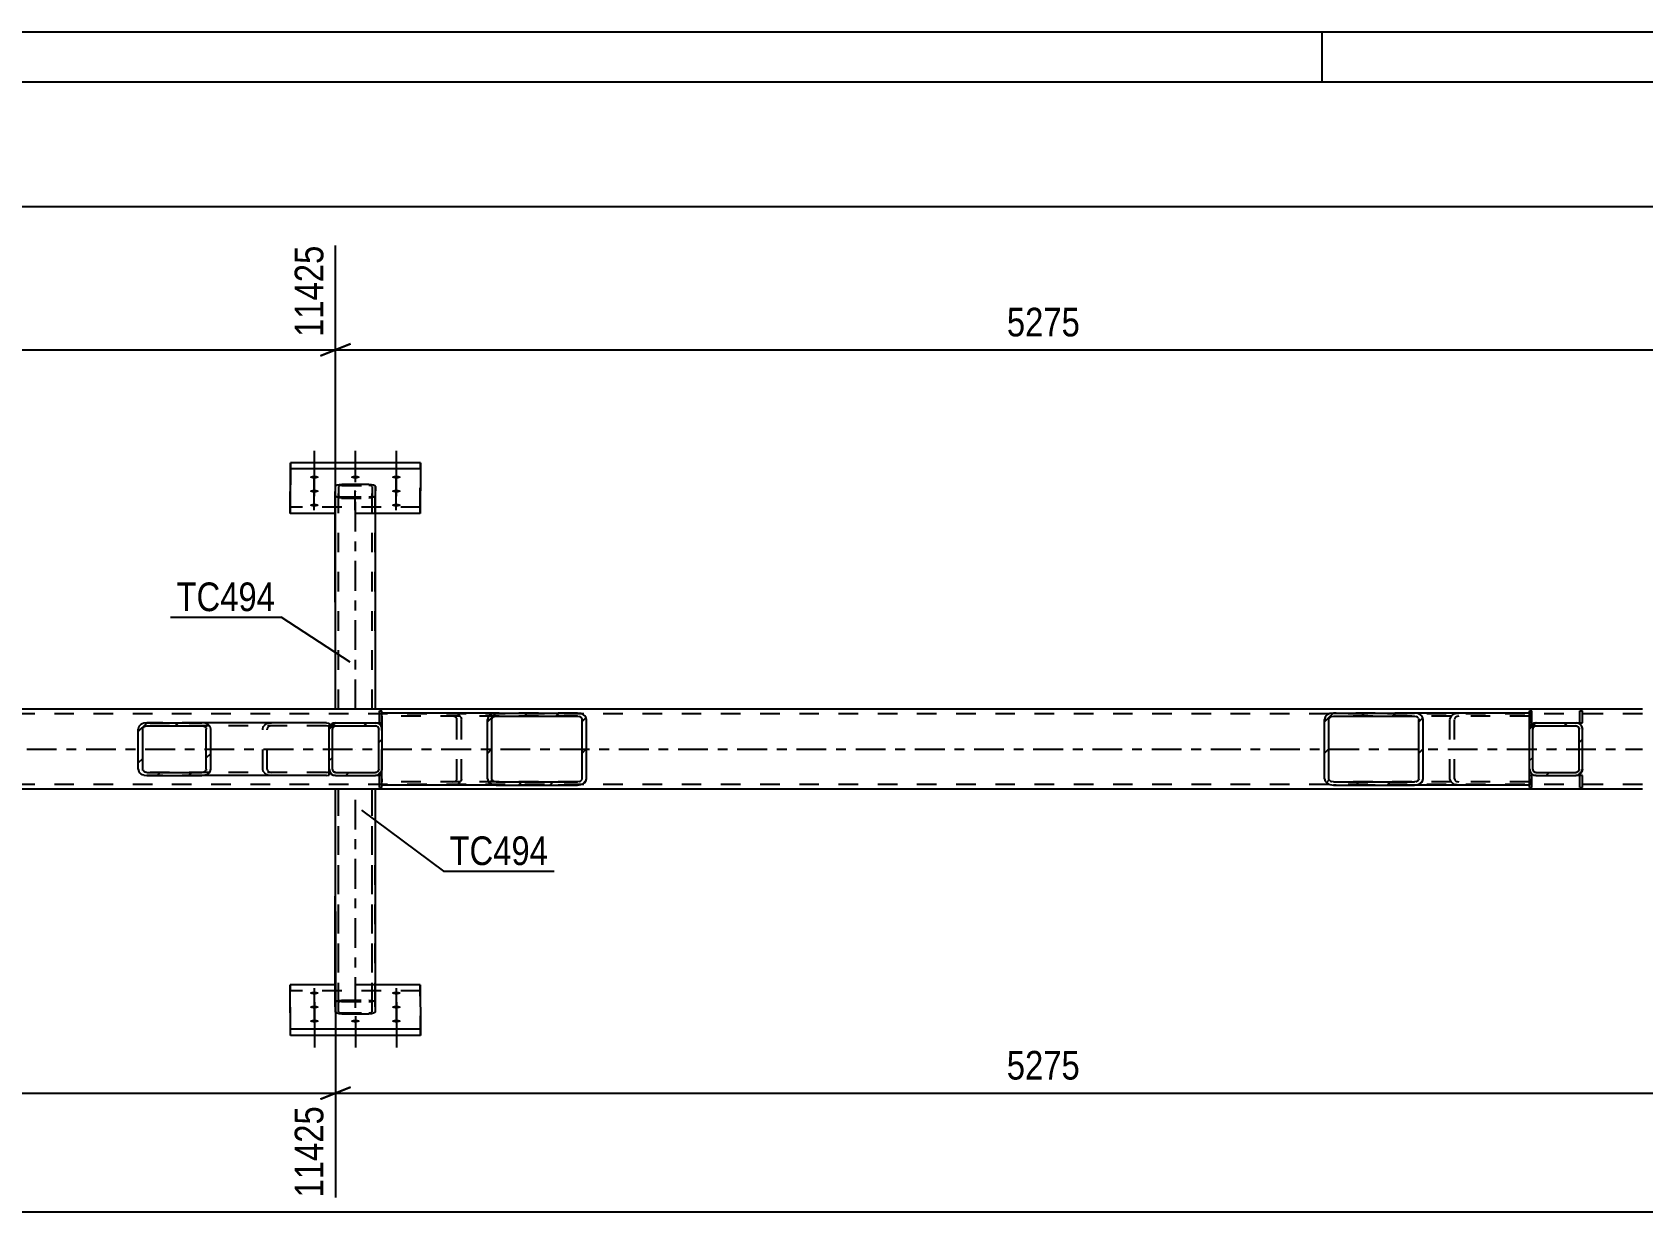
# Model space of a CAD drawing. Header units: millimetres. Extents: x -75 to 766, y -422 to 172.
# Drawn here: x 426.7 to 587.7, y 53.6 to 171.6 of the extents above; entities that cross this region are included whole.
import ezdxf

# ---------------------------------------------------------------- set-up
doc = ezdxf.new("R2010")
doc.units = ezdxf.units.MM
doc.linetypes.add('DXK_LINE_DOT2', pattern=[3.9198, 1.9599, -1.9599])
doc.linetypes.add('DXK_LINE_DOT3', pattern=[5.9187, 2.979, -0.9799, 0.9799, -0.9799])
doc.styles.add('Arial Narrow', font='ARIALN.TTF', dxfattribs={"height": 0.2})

# ---------------------------------------------------------------- blocks, each defined once
blk = doc.blocks.new('Unknown-386048478-15116')
at = {"color": 5, "linetype": 'Continuous'}
for p, q in [((765.64, 171.6), (-75.36, 171.6)), ((555.64, 166.6), (555.64, 171.6)), ((760.64, 166.6), (-70.36, 166.6))]:
    blk.add_line(p, q, dxfattribs=at)
blk = doc.blocks.new('Part-386048478-47680 - 47674')
at = {"linetype": 'Continuous'}
h = blk.add_hatch(dxfattribs=at)
h.set_pattern_fill('', scale=0.7, style=0, pattern_type=0)
h.set_pattern_definition([(45, (438.1646, 102.5532), (-1.57154, 1.57154), [])])
h.paths.add_polyline_path([(443.65, 102.55), (438.16, 102.55), (437.83, 102.5), (437.54, 102.37), (437.35, 102.16), (437.29, 101.91), (437.29, 97.91), (437.35, 97.67), (437.54, 97.46), (437.83, 97.32), (438.16, 97.27), (443.65, 97.27), (443.99, 97.32), (444.28, 97.46), (444.47, 97.67), (444.53, 97.91), (444.53, 101.91), (444.47, 102.16), (444.28, 102.37), (443.99, 102.5)])
h.paths.add_polyline_path([(443.96, 102.14), (444.06, 102.04), (444.09, 101.91), (444.09, 97.91), (444.06, 97.79), (443.96, 97.69), (443.82, 97.62), (443.65, 97.59), (438.16, 97.59), (438, 97.62), (437.85, 97.69), (437.76, 97.79), (437.73, 97.91), (437.73, 101.91), (437.76, 102.04), (437.85, 102.14), (438, 102.21), (438.16, 102.23), (443.65, 102.23), (443.82, 102.21)])
at = {"color": 2, "linetype": 'Continuous'}
for p, q in [((437.35, 102.16), (437.29, 101.91)), ((437.29, 97.91), (437.29, 101.91)), ((437.73, 101.91), (437.76, 102.04)), ((437.73, 97.91), (437.73, 101.91)), ((438.16, 102.55), (437.83, 102.5)), ((438, 102.21), (438.16, 102.23)), ((438.16, 102.55), (443.65, 102.55)), ((438.16, 102.23), (443.65, 102.23)), ((456.1, 102.55), (443.65, 102.55)), ((443.99, 102.5), (443.65, 102.55)), ((443.65, 102.23), (443.82, 102.21)), ((444.06, 102.04), (444.09, 101.91)), ((444.09, 97.91), (444.09, 101.91)), ((444.53, 101.91), (444.47, 102.16)), ((444.53, 97.91), (444.53, 101.91)), ((456.1, 102.55), (456.37, 102.51)), ((456.37, 102.51), (456.37, 102.5)), ((456.37, 102.5), (456.37, 102.37)), ((456.37, 102.37), (456.37, 102.16)), ((456.37, 102.16), (456.37, 101.91)), ((456.37, 97.91), (456.37, 101.91)), ((437.29, 97.91), (437.35, 97.67)), ((437.76, 97.79), (437.73, 97.91)), ((437.83, 97.32), (438.16, 97.27)), ((438.16, 97.59), (438, 97.62)), ((438.16, 97.59), (443.65, 97.59)), ((438.16, 97.27), (443.65, 97.27)), ((443.82, 97.62), (443.65, 97.59)), ((443.65, 97.27), (443.99, 97.32)), ((456.1, 97.27), (443.65, 97.27)), ((444.09, 97.91), (444.06, 97.79)), ((444.47, 97.67), (444.53, 97.91)), ((456.1, 97.27), (456.37, 97.31)), ((456.37, 97.91), (456.37, 97.67)), ((456.37, 97.67), (456.37, 97.46)), ((456.37, 97.46), (456.37, 97.32)), ((456.37, 97.32), (456.37, 97.31))]:
    blk.add_line(p, q, dxfattribs=at)
at = {"color": 7, "linetype": 'DXK_LINE_DOT2'}
for p, q in [((443.65, 102.55), (438.16, 102.55)), ((456.1, 102.23), (438.16, 102.23)), ((449.73, 101.91), (449.79, 102.16)), ((449.73, 97.91), (449.73, 101.91)), ((450.2, 102.04), (450.17, 101.91)), ((450.17, 97.91), (450.17, 101.91)), ((450.27, 102.5), (450.61, 102.55)), ((450.61, 102.23), (450.44, 102.21)), ((456.27, 102.21), (456.1, 102.23)), ((456.37, 102.16), (456.27, 102.21)), ((456.37, 102.51), (456.37, 102.16)), ((456.37, 102.14), (456.37, 102.16)), ((456.37, 102.16), (456.37, 102.16)), ((456.37, 102.04), (456.37, 102.14)), ((456.37, 101.91), (456.37, 102.04)), ((456.37, 97.91), (456.37, 101.91)), ((456.1, 97.59), (438.16, 97.59)), ((443.65, 97.27), (438.16, 97.27)), ((449.79, 97.67), (449.73, 97.91)), ((450.17, 97.91), (450.2, 97.79)), ((450.61, 97.27), (450.27, 97.32)), ((450.44, 97.62), (450.61, 97.59)), ((456.1, 97.59), (456.27, 97.62)), ((456.27, 97.62), (456.37, 97.66)), ((456.37, 97.79), (456.37, 97.91)), ((456.37, 97.69), (456.37, 97.79)), ((456.37, 97.66), (456.37, 97.69)), ((456.37, 97.31), (456.37, 97.66))]:
    blk.add_line(p, q, dxfattribs=at)
at = {"color": 2, "linetype": 'Continuous'}
for centre, radius, start, end in [((438.03, 101.73), 0.802, 104.5602, 147.5981), ((438.1, 101.82), 0.401, 104.5602, 147.5981), ((443.72, 101.82), 0.401, 32.4019, 75.4398), ((443.79, 101.73), 0.802, 32.4019, 75.4398), ((438.03, 98.1), 0.802, 212.4019, 255.4398), ((438.1, 98.01), 0.401, 212.4019, 255.4398), ((443.72, 98.01), 0.401, 284.5602, 327.5981), ((443.79, 98.1), 0.802, 284.5602, 327.5981)]:
    blk.add_arc(centre, radius, start, end, dxfattribs=at)
at = {"color": 7, "linetype": 'DXK_LINE_DOT2'}
for centre, radius, start, end in [((450.47, 101.73), 0.802, 104.5381, 147.5635), ((450.54, 101.82), 0.401, 104.5381, 147.5635), ((450.47, 98.1), 0.802, 212.4365, 255.4619), ((450.54, 98.01), 0.401, 212.4365, 255.4619)]:
    blk.add_arc(centre, radius, start, end, dxfattribs=at)
blk = doc.blocks.new('Part-386048478-47682 - 47674')
at = {"linetype": 'Continuous'}
h = blk.add_hatch(dxfattribs=at)
h.set_pattern_fill('', scale=0.7, style=0, pattern_type=0)
h.set_pattern_definition([(45, (473.0725, 103.5132), (-1.57154, 1.57154), [])])
h.paths.add_polyline_path([(481.21, 103.51), (473.07, 103.51), (472.74, 103.46), (472.45, 103.33), (472.26, 103.12), (472.19, 102.87), (472.19, 96.95), (472.26, 96.71), (472.45, 96.5), (472.74, 96.36), (473.07, 96.31), (481.21, 96.31), (481.54, 96.36), (481.83, 96.5), (482.02, 96.71), (482.09, 96.95), (482.09, 102.87), (482.02, 103.12), (481.83, 103.33), (481.54, 103.46)])
h.paths.add_polyline_path([(481.52, 103.1), (481.61, 103), (481.65, 102.87), (481.65, 96.95), (481.61, 96.83), (481.52, 96.73), (481.38, 96.66), (481.21, 96.63), (473.07, 96.63), (472.9, 96.66), (472.76, 96.73), (472.67, 96.83), (472.63, 96.95), (472.63, 102.87), (472.67, 103), (472.76, 103.1), (472.9, 103.17), (473.07, 103.19), (481.21, 103.19), (481.38, 103.17)])
at = {"color": 2, "linetype": 'Continuous'}
for p, q in [((473.07, 103.51), (461.65, 103.51)), ((472.26, 103.12), (472.19, 102.87)), ((473.07, 103.51), (472.74, 103.46)), ((472.9, 103.17), (473.07, 103.19)), ((473.07, 103.51), (481.21, 103.51)), ((473.07, 103.19), (481.21, 103.19)), ((481.54, 103.46), (481.21, 103.51)), ((481.21, 103.19), (481.38, 103.17)), ((482.09, 102.87), (482.02, 103.12)), ((461.65, 102.55), (461.65, 101.98)), ((461.65, 102.55), (461.65, 101.98)), ((472.19, 96.95), (472.19, 102.87)), ((472.63, 102.87), (472.67, 103)), ((472.63, 96.95), (472.63, 102.87)), ((481.61, 103), (481.65, 102.87)), ((481.65, 96.95), (481.65, 102.87)), ((482.09, 96.95), (482.09, 102.87)), ((461.65, 97.27), (461.65, 97.85)), ((461.65, 97.27), (461.65, 97.85)), ((472.19, 96.95), (472.26, 96.71)), ((472.67, 96.83), (472.63, 96.95)), ((473.07, 96.63), (472.9, 96.66)), ((473.07, 96.63), (481.21, 96.63)), ((481.38, 96.66), (481.21, 96.63)), ((481.65, 96.95), (481.61, 96.83)), ((482.02, 96.71), (482.09, 96.95)), ((473.07, 96.31), (461.65, 96.31)), ((472.74, 96.36), (473.07, 96.31)), ((473.07, 96.31), (481.21, 96.31)), ((481.21, 96.31), (481.54, 96.36))]:
    blk.add_line(p, q, dxfattribs=at)
at = {"color": 7, "linetype": 'DXK_LINE_DOT2'}
for p, q in [((461.65, 103.19), (461.65, 103.51)), ((461.65, 103.51), (461.65, 103.51)), ((461.65, 103.51), (461.65, 103.51)), ((461.65, 103.51), (461.65, 103.51)), ((461.65, 103.46), (461.65, 103.51)), ((461.65, 103.33), (461.65, 103.46)), ((461.65, 103.12), (461.65, 103.33)), ((481.21, 103.19), (461.65, 103.19)), ((461.65, 103.19), (461.65, 103.17)), ((461.65, 103.17), (461.65, 103.1)), ((461.65, 102.87), (461.65, 103.12)), ((461.65, 103.1), (461.65, 103)), ((468.71, 103.51), (469.05, 103.46)), ((468.88, 103.17), (468.71, 103.19)), ((469.52, 103.12), (469.59, 102.87)), ((481.21, 103.51), (473.07, 103.51)), ((461.65, 103), (461.65, 102.87)), ((461.65, 102.87), (461.65, 102.55)), ((461.65, 102.87), (461.65, 102.55)), ((461.65, 101.98), (461.65, 97.85)), ((461.65, 97.85), (461.65, 101.98)), ((469.15, 102.87), (469.12, 103)), ((469.15, 96.95), (469.15, 102.87)), ((469.59, 96.95), (469.59, 102.87)), ((461.65, 96.95), (461.65, 97.27)), ((461.65, 96.95), (461.65, 97.27)), ((461.65, 96.95), (461.65, 96.83)), ((461.65, 96.71), (461.65, 96.95)), ((461.65, 96.83), (461.65, 96.73)), ((461.65, 96.73), (461.65, 96.66)), ((461.65, 96.5), (461.65, 96.71)), ((461.65, 96.66), (461.65, 96.63)), ((481.21, 96.63), (461.65, 96.63)), ((461.65, 96.31), (461.65, 96.63)), ((468.71, 96.63), (468.88, 96.66)), ((469.12, 96.83), (469.15, 96.95)), ((469.59, 96.95), (469.52, 96.71)), ((461.65, 96.36), (461.65, 96.5)), ((461.65, 96.31), (461.65, 96.36)), ((461.65, 96.31), (461.65, 96.31)), ((461.65, 96.31), (461.65, 96.31)), ((461.65, 96.31), (461.65, 96.31)), ((469.05, 96.36), (468.71, 96.31)), ((481.21, 96.31), (473.07, 96.31))]:
    blk.add_line(p, q, dxfattribs=at)
for centre, radius, start, end in [((468.78, 102.78), 0.401, 32.4104, 75.4452), ((468.85, 102.69), 0.802, 32.4104, 75.4452), ((468.78, 97.05), 0.401, 284.5548, 327.5896), ((468.85, 97.14), 0.802, 284.5548, 327.5896)]:
    blk.add_arc(centre, radius, start, end, dxfattribs=at)
at = {"color": 2, "linetype": 'Continuous'}
for centre, radius, start, end in [((472.94, 102.69), 0.803, 104.5326, 147.5549), ((473, 102.78), 0.401, 104.5326, 147.5549), ((481.28, 102.78), 0.401, 32.4451, 75.4674), ((481.34, 102.69), 0.803, 32.4451, 75.4674), ((472.94, 97.14), 0.803, 212.4451, 255.4674), ((473, 97.05), 0.401, 212.4451, 255.4674), ((481.28, 97.05), 0.401, 284.5326, 327.5549), ((481.34, 97.14), 0.803, 284.5326, 327.5549)]:
    blk.add_arc(centre, radius, start, end, dxfattribs=at)
blk = doc.blocks.new('Part-386048478-47683 - 47674')
at = {"linetype": 'Continuous'}
h = blk.add_hatch(dxfattribs=at)
h.set_pattern_fill('', scale=0.7, style=0, pattern_type=0)
h.set_pattern_definition([(45, (556.7558, 103.5132), (-1.57154, 1.57154), [])])
h.paths.add_polyline_path([(564.87, 103.51), (556.76, 103.51), (556.42, 103.46), (556.14, 103.33), (555.94, 103.12), (555.88, 102.87), (555.88, 96.95), (555.94, 96.71), (556.14, 96.5), (556.42, 96.36), (556.76, 96.31), (564.87, 96.31), (565.21, 96.36), (565.49, 96.5), (565.68, 96.71), (565.75, 96.95), (565.75, 102.87), (565.68, 103.12), (565.49, 103.33), (565.21, 103.46)])
h.paths.add_polyline_path([(565.18, 103.1), (565.28, 103), (565.31, 102.87), (565.31, 96.95), (565.28, 96.83), (565.18, 96.73), (565.04, 96.66), (564.87, 96.63), (556.76, 96.63), (556.59, 96.66), (556.45, 96.73), (556.35, 96.83), (556.32, 96.95), (556.32, 102.87), (556.35, 103), (556.45, 103.1), (556.59, 103.17), (556.76, 103.19), (564.87, 103.19), (565.04, 103.17)])
at = {"color": 2, "linetype": 'Continuous'}
for p, q in [((555.94, 103.12), (555.88, 102.87)), ((556.76, 103.51), (556.42, 103.46)), ((556.59, 103.17), (556.76, 103.19)), ((556.76, 103.51), (564.87, 103.51)), ((556.76, 103.19), (564.87, 103.19)), ((576.37, 103.51), (564.87, 103.51)), ((565.21, 103.46), (564.87, 103.51)), ((564.87, 103.19), (565.04, 103.17)), ((565.75, 102.87), (565.68, 103.12)), ((576.37, 103.51), (576.37, 103.46)), ((576.37, 103.46), (576.37, 103.33)), ((576.37, 103.33), (576.37, 103.12)), ((576.37, 103.12), (576.37, 102.87)), ((555.88, 96.95), (555.88, 102.87)), ((556.32, 102.87), (556.35, 103)), ((556.32, 96.95), (556.32, 102.87)), ((565.28, 103), (565.31, 102.87)), ((565.31, 96.95), (565.31, 102.87)), ((565.75, 96.95), (565.75, 102.87)), ((576.37, 96.95), (576.37, 102.87)), ((555.88, 96.95), (555.94, 96.71)), ((556.35, 96.83), (556.32, 96.95)), ((556.76, 96.63), (556.59, 96.66)), ((556.76, 96.63), (564.87, 96.63)), ((565.04, 96.66), (564.87, 96.63)), ((565.31, 96.95), (565.28, 96.83)), ((565.68, 96.71), (565.75, 96.95)), ((576.37, 96.95), (576.37, 96.71)), ((576.37, 96.71), (576.37, 96.5)), ((556.42, 96.36), (556.76, 96.31)), ((556.76, 96.31), (564.87, 96.31)), ((564.87, 96.31), (565.21, 96.36)), ((576.37, 96.31), (564.87, 96.31)), ((576.37, 96.5), (576.37, 96.36)), ((576.37, 96.36), (576.37, 96.31))]:
    blk.add_line(p, q, dxfattribs=at)
at = {"color": 7, "linetype": 'DXK_LINE_DOT2'}
for p, q in [((564.87, 103.51), (556.76, 103.51)), ((576.37, 103.19), (556.76, 103.19)), ((568.42, 102.87), (568.49, 103.12)), ((568.96, 103.46), (569.3, 103.51)), ((569.3, 103.19), (569.13, 103.17)), ((576.37, 103.51), (576.37, 103.51)), ((576.37, 103.19), (576.37, 103.51)), ((576.37, 103.17), (576.37, 103.19)), ((576.37, 103.12), (576.37, 103.17)), ((576.37, 103.1), (576.37, 103.12)), ((576.37, 103), (576.37, 103.1)), ((568.42, 96.95), (568.42, 102.87)), ((568.89, 103), (568.86, 102.87)), ((568.86, 96.95), (568.86, 102.87)), ((576.37, 102.87), (576.37, 103)), ((576.37, 96.95), (576.37, 102.87)), ((576.37, 96.63), (556.76, 96.63)), ((568.49, 96.71), (568.42, 96.95)), ((568.86, 96.95), (568.89, 96.83)), ((569.13, 96.66), (569.3, 96.63)), ((576.37, 96.83), (576.37, 96.95)), ((576.37, 96.73), (576.37, 96.83)), ((576.37, 96.66), (576.37, 96.73)), ((576.37, 96.63), (576.37, 96.66)), ((576.37, 96.31), (576.37, 96.63)), ((564.87, 96.31), (556.76, 96.31)), ((569.3, 96.31), (568.96, 96.36))]:
    blk.add_line(p, q, dxfattribs=at)
at = {"color": 2, "linetype": 'Continuous'}
for centre, radius, start, end in [((556.62, 102.69), 0.801, 104.5769, 147.6241), ((556.69, 102.78), 0.401, 104.5769, 147.6241), ((564.94, 102.78), 0.401, 32.3759, 75.4231), ((565.01, 102.69), 0.801, 32.3759, 75.4231), ((556.62, 97.14), 0.801, 212.3759, 255.4231), ((556.69, 97.05), 0.401, 212.3759, 255.4231), ((564.94, 97.05), 0.401, 284.5769, 327.6241), ((565.01, 97.14), 0.801, 284.5769, 327.6241)]:
    blk.add_arc(centre, radius, start, end, dxfattribs=at)
at = {"color": 7, "linetype": 'DXK_LINE_DOT2'}
for centre, radius, start, end in [((569.17, 102.69), 0.802, 104.5548, 147.5896), ((569.23, 102.78), 0.401, 104.5548, 147.5896), ((569.17, 97.14), 0.802, 212.4104, 255.4452), ((569.23, 97.05), 0.401, 212.4104, 255.4452)]:
    blk.add_arc(centre, radius, start, end, dxfattribs=at)
blk = doc.blocks.new('Part-386048478-47687 - 47674')
at = {"linetype": 'Continuous'}
h = blk.add_hatch(dxfattribs=at)
h.set_pattern_fill('', scale=0.7, style=0, pattern_type=0)
h.set_pattern_definition([(45, (577.021, 102.5532), (-1.57154, 1.57154), [])])
h.paths.add_polyline_path([(581.02, 102.55), (577.02, 102.55), (576.78, 102.5), (576.57, 102.37), (576.43, 102.16), (576.38, 101.91), (576.38, 97.91), (576.43, 97.67), (576.57, 97.46), (576.78, 97.32), (577.02, 97.27), (581.02, 97.27), (581.27, 97.32), (581.47, 97.46), (581.61, 97.67), (581.66, 97.91), (581.66, 101.91), (581.61, 102.16), (581.47, 102.37), (581.27, 102.5)])
h.paths.add_polyline_path([(581.25, 102.14), (581.32, 102.04), (581.34, 101.91), (581.34, 97.91), (581.32, 97.79), (581.25, 97.69), (581.14, 97.62), (581.02, 97.59), (577.02, 97.59), (576.9, 97.62), (576.79, 97.69), (576.73, 97.79), (576.7, 97.91), (576.7, 101.91), (576.73, 102.04), (576.79, 102.14), (576.9, 102.21), (577.02, 102.23), (581.02, 102.23), (581.14, 102.21)])
at = {"color": 2, "linetype": 'Continuous'}
for p, q in [((576.37, 101.92), (576.41, 102.16)), ((576.37, 101.91), (576.38, 101.91)), ((576.43, 102.16), (576.38, 101.91)), ((576.38, 97.91), (576.38, 101.91)), ((576.7, 101.91), (576.73, 102.04)), ((576.7, 97.91), (576.7, 101.91)), ((576.76, 102.5), (577.01, 102.55)), ((577.02, 102.55), (576.78, 102.5)), ((576.9, 102.21), (577.02, 102.23)), ((577.01, 102.55), (577.02, 102.55)), ((577.02, 102.55), (577.01, 102.55)), ((577.02, 102.55), (581.02, 102.55)), ((577.02, 102.23), (581.02, 102.23)), ((581.13, 102.21), (581.01, 102.23)), ((581.27, 102.5), (581.02, 102.55)), ((581.02, 102.23), (581.14, 102.21)), ((581.33, 101.91), (581.3, 102.04)), ((581.32, 102.04), (581.34, 101.91)), ((581.33, 101.91), (581.34, 101.91)), ((581.33, 97.91), (581.33, 101.91)), ((581.34, 97.91), (581.34, 101.91)), ((581.66, 101.91), (581.61, 102.16)), ((581.66, 97.91), (581.66, 101.91)), ((576.37, 97.91), (576.38, 97.91)), ((576.41, 97.67), (576.37, 97.9)), ((576.38, 97.91), (576.43, 97.67)), ((576.73, 97.79), (576.7, 97.91)), ((577.01, 97.27), (576.76, 97.32)), ((576.78, 97.32), (577.02, 97.27)), ((577.02, 97.59), (576.9, 97.62)), ((577.01, 97.27), (577.02, 97.27)), ((577.02, 97.27), (577.01, 97.27)), ((577.02, 97.59), (581.02, 97.59)), ((577.02, 97.27), (581.02, 97.27)), ((581.01, 97.59), (581.13, 97.62)), ((581.14, 97.62), (581.02, 97.59)), ((581.02, 97.27), (581.27, 97.32)), ((581.3, 97.79), (581.33, 97.91)), ((581.34, 97.91), (581.32, 97.79)), ((581.33, 97.91), (581.34, 97.91)), ((581.61, 97.67), (581.66, 97.91))]:
    blk.add_line(p, q, dxfattribs=at)
at = {"color": 7, "linetype": 'DXK_LINE_DOT2'}
for p, q in [((576.37, 101.91), (576.37, 101.92)), ((576.37, 101.91), (576.37, 101.91)), ((576.37, 97.91), (576.37, 101.91)), ((576.71, 102.04), (576.69, 101.91)), ((576.69, 101.91), (576.7, 101.91)), ((576.69, 97.91), (576.69, 101.91)), ((577.01, 102.23), (576.88, 102.21)), ((577.01, 102.23), (577.02, 102.23)), ((577.01, 102.23), (581.01, 102.23)), ((577.02, 102.55), (581.02, 102.55)), ((581.01, 102.55), (581.25, 102.5)), ((581.01, 102.23), (581.02, 102.23)), ((581.6, 102.16), (581.65, 101.91)), ((581.65, 97.91), (581.65, 101.91)), ((581.65, 101.91), (581.66, 101.91)), ((576.37, 97.91), (576.37, 97.91)), ((576.37, 97.9), (576.37, 97.91)), ((576.69, 97.91), (576.7, 97.91)), ((576.69, 97.91), (576.71, 97.79)), ((576.88, 97.62), (577.01, 97.59)), ((577.01, 97.59), (577.02, 97.59)), ((577.01, 97.59), (581.01, 97.59)), ((577.02, 97.27), (581.02, 97.27)), ((581.01, 97.59), (581.02, 97.59)), ((581.25, 97.32), (581.01, 97.27)), ((581.65, 97.91), (581.6, 97.67)), ((581.65, 97.91), (581.66, 97.91))]:
    blk.add_line(p, q, dxfattribs=at)
at = {"color": 7, "linetype": 'DXK_LINE_DOT3'}
blk.add_line((579.02, 99.91), (579, 99.91), dxfattribs=at)
at = {"color": 2, "linetype": 'Continuous'}
for centre, radius, start, end in [((577.01, 101.91), 0.64, 112.5, 157.5), ((577.02, 101.91), 0.64, 112.5, 157.5), ((577.02, 101.91), 0.32, 112.5, 157.5), ((581.01, 101.91), 0.32, 22.5, 67.5), ((581.02, 101.91), 0.32, 22.5, 67.5), ((581.02, 101.91), 0.64, 22.5, 67.5), ((577.01, 97.91), 0.64, 202.5, 247.5), ((577.02, 97.91), 0.64, 202.5, 247.5), ((577.02, 97.91), 0.32, 202.5, 247.5), ((581.01, 97.91), 0.32, 292.5, 337.5), ((581.02, 97.91), 0.32, 292.5, 337.5), ((581.02, 97.91), 0.64, 292.5, 337.5)]:
    blk.add_arc(centre, radius, start, end, dxfattribs=at)
at = {"color": 7, "linetype": 'DXK_LINE_DOT2'}
for centre, radius, start, end in [((577.01, 101.91), 0.32, 112.5, 157.5), ((581.01, 101.91), 0.64, 22.5, 67.5), ((577.01, 97.91), 0.32, 202.5, 247.5), ((581.01, 97.91), 0.64, 292.5, 337.5)]:
    blk.add_arc(centre, radius, start, end, dxfattribs=at)
blk = doc.blocks.new('Part-386048478-47690 - 47674')
at = {"linetype": 'Continuous'}
h = blk.add_hatch(dxfattribs=at)
h.set_pattern_fill('', scale=0.7, style=0, pattern_type=0)
h.set_pattern_definition([(45, (457.021, 102.5532), (-1.57154, 1.57154), [])])
h.paths.add_polyline_path([(461.02, 102.55), (457.02, 102.55), (456.78, 102.5), (456.57, 102.37), (456.43, 102.16), (456.38, 101.91), (456.38, 97.91), (456.43, 97.67), (456.57, 97.46), (456.78, 97.32), (457.02, 97.27), (461.02, 97.27), (461.27, 97.32), (461.47, 97.46), (461.61, 97.67), (461.66, 97.91), (461.66, 101.91), (461.61, 102.16), (461.47, 102.37), (461.27, 102.5)])
h.paths.add_polyline_path([(461.25, 102.14), (461.32, 102.04), (461.34, 101.91), (461.34, 97.91), (461.32, 97.79), (461.25, 97.69), (461.14, 97.62), (461.02, 97.59), (457.02, 97.59), (456.9, 97.62), (456.79, 97.69), (456.73, 97.79), (456.7, 97.91), (456.7, 101.91), (456.73, 102.04), (456.79, 102.14), (456.9, 102.21), (457.02, 102.23), (461.02, 102.23), (461.14, 102.21)])
at = {"color": 2, "linetype": 'Continuous'}
for p, q in [((456.37, 101.92), (456.42, 102.16)), ((456.37, 101.91), (456.38, 101.91)), ((456.43, 102.16), (456.38, 101.91)), ((456.38, 97.91), (456.38, 101.91)), ((456.7, 101.91), (456.73, 102.04)), ((456.7, 97.91), (456.7, 101.91)), ((456.76, 102.5), (457.01, 102.55)), ((457.02, 102.55), (456.78, 102.5)), ((456.9, 102.21), (457.02, 102.23)), ((457.01, 102.55), (457.02, 102.55)), ((457.02, 102.55), (457.01, 102.55)), ((457.02, 102.55), (461.02, 102.55)), ((457.02, 102.23), (461.02, 102.23)), ((461.13, 102.21), (461.01, 102.23)), ((461.27, 102.5), (461.02, 102.55)), ((461.02, 102.23), (461.14, 102.21)), ((461.33, 101.91), (461.3, 102.04)), ((461.32, 102.04), (461.34, 101.91)), ((461.33, 101.91), (461.34, 101.91)), ((461.33, 97.91), (461.33, 101.91)), ((461.34, 97.91), (461.34, 101.91)), ((461.66, 101.91), (461.61, 102.16)), ((461.66, 97.91), (461.66, 101.91)), ((456.37, 97.91), (456.38, 97.91)), ((456.42, 97.67), (456.37, 97.91)), ((456.38, 97.91), (456.43, 97.67)), ((456.73, 97.79), (456.7, 97.91)), ((457.01, 97.27), (456.76, 97.32)), ((456.78, 97.32), (457.02, 97.27)), ((457.02, 97.59), (456.9, 97.62)), ((457.01, 97.27), (457.02, 97.27)), ((457.02, 97.27), (457.01, 97.27)), ((457.02, 97.59), (461.02, 97.59)), ((457.02, 97.27), (461.02, 97.27)), ((461.01, 97.59), (461.13, 97.62)), ((461.14, 97.62), (461.02, 97.59)), ((461.02, 97.27), (461.27, 97.32)), ((461.3, 97.79), (461.33, 97.91)), ((461.34, 97.91), (461.32, 97.79)), ((461.33, 97.91), (461.34, 97.91)), ((461.61, 97.67), (461.66, 97.91))]:
    blk.add_line(p, q, dxfattribs=at)
at = {"color": 7, "linetype": 'DXK_LINE_DOT2'}
for p, q in [((456.37, 101.91), (456.37, 101.92)), ((456.37, 101.91), (456.37, 101.91)), ((456.37, 97.91), (456.37, 101.91)), ((456.71, 102.04), (456.69, 101.91)), ((456.69, 101.91), (456.7, 101.91)), ((456.69, 97.91), (456.69, 101.91)), ((457.01, 102.23), (456.88, 102.21)), ((457.01, 102.23), (457.02, 102.23)), ((457.01, 102.23), (461.01, 102.23)), ((457.02, 102.55), (461.02, 102.55)), ((461.01, 102.55), (461.25, 102.5)), ((461.01, 102.23), (461.02, 102.23)), ((461.6, 102.16), (461.65, 101.91)), ((461.65, 97.91), (461.65, 101.91)), ((461.65, 101.91), (461.66, 101.91)), ((456.37, 97.91), (456.37, 97.91)), ((456.37, 97.91), (456.37, 97.91)), ((456.69, 97.91), (456.7, 97.91)), ((456.69, 97.91), (456.71, 97.79)), ((456.88, 97.62), (457.01, 97.59)), ((457.01, 97.59), (457.02, 97.59)), ((457.01, 97.59), (461.01, 97.59)), ((457.02, 97.27), (461.02, 97.27)), ((461.01, 97.59), (461.02, 97.59)), ((461.25, 97.32), (461.01, 97.27)), ((461.65, 97.91), (461.6, 97.67)), ((461.65, 97.91), (461.66, 97.91))]:
    blk.add_line(p, q, dxfattribs=at)
at = {"color": 7, "linetype": 'DXK_LINE_DOT3'}
blk.add_line((459.02, 99.91), (459, 99.91), dxfattribs=at)
at = {"color": 2, "linetype": 'Continuous'}
for centre, radius, start, end in [((457.01, 101.91), 0.64, 112.5, 157.5), ((457.02, 101.91), 0.64, 112.5, 157.5), ((457.02, 101.91), 0.32, 112.5, 157.5), ((461.01, 101.91), 0.32, 22.5, 67.5), ((461.02, 101.91), 0.32, 22.5, 67.5), ((461.02, 101.91), 0.64, 22.5, 67.5), ((457.01, 97.91), 0.64, 202.5, 247.5), ((457.02, 97.91), 0.64, 202.5, 247.5), ((457.02, 97.91), 0.32, 202.5, 247.5), ((461.01, 97.91), 0.32, 292.5, 337.5), ((461.02, 97.91), 0.32, 292.5, 337.5), ((461.02, 97.91), 0.64, 292.5, 337.5)]:
    blk.add_arc(centre, radius, start, end, dxfattribs=at)
at = {"color": 7, "linetype": 'DXK_LINE_DOT2'}
for centre, radius, start, end in [((457.01, 101.91), 0.32, 112.5, 157.5), ((461.01, 101.91), 0.64, 22.5, 67.5), ((457.01, 97.91), 0.32, 202.5, 247.5), ((461.01, 97.91), 0.64, 292.5, 337.5)]:
    blk.add_arc(centre, radius, start, end, dxfattribs=at)
blk = doc.blocks.new('Part-386048478-47694 - 47674')
at = {"color": 2, "linetype": 'Continuous'}
for p, q in [((456.98, 125.24), (456.99, 126.17)), ((456.99, 126.17), (457.04, 126.26)), ((457, 103.91), (456.99, 126.17)), ((457.04, 126.26), (457.18, 126.33)), ((457.18, 126.33), (457.38, 126.37)), ((457.38, 126.37), (457.63, 126.39)), ((457.63, 126.39), (460.35, 126.39)), ((460.35, 126.39), (460.59, 126.37)), ((460.59, 126.37), (460.8, 126.33)), ((460.8, 126.33), (460.94, 126.26)), ((460.94, 126.26), (460.99, 126.17)), ((461, 103.91), (460.99, 126.17)), ((456.99, 103.91), (456.98, 125.24))]:
    blk.add_line(p, q, dxfattribs=at)
at = {"color": 7, "linetype": 'DXK_LINE_DOT2'}
for p, q in [((457.31, 126.17), (457.3, 125.24)), ((457.33, 126.21), (457.31, 126.17)), ((457.32, 103.91), (457.31, 126.17)), ((457.4, 126.25), (457.33, 126.21)), ((457.51, 126.27), (457.4, 126.25)), ((457.63, 126.28), (457.51, 126.27)), ((457.63, 126.28), (460.35, 126.28)), ((460.47, 126.27), (460.35, 126.28)), ((460.57, 126.25), (460.47, 126.27)), ((460.64, 126.21), (460.57, 126.25)), ((460.67, 126.17), (460.64, 126.21)), ((460.67, 126.17), (460.66, 125.24)), ((460.68, 103.91), (460.67, 126.17)), ((460.99, 126.17), (460.98, 125.24)), ((457.03, 125.16), (456.98, 125.24)), ((457.17, 125.09), (457.03, 125.16)), ((457.38, 125.04), (457.17, 125.09)), ((457.31, 103.91), (457.3, 125.24)), ((457.3, 125.24), (457.33, 125.2)), ((457.33, 125.2), (457.4, 125.16)), ((457.62, 125.02), (457.38, 125.04)), ((457.4, 125.16), (457.5, 125.14)), ((457.5, 125.14), (457.62, 125.13)), ((457.62, 125.13), (460.34, 125.13)), ((457.62, 125.02), (460.34, 125.02)), ((460.34, 125.13), (460.35, 125.13)), ((460.59, 125.04), (460.34, 125.02)), ((460.35, 125.13), (460.47, 125.14)), ((460.47, 125.14), (460.57, 125.16)), ((460.57, 125.16), (460.59, 125.18)), ((460.59, 125.18), (460.64, 125.2)), ((460.8, 125.09), (460.59, 125.04)), ((460.64, 125.2), (460.66, 125.24)), ((460.67, 103.91), (460.66, 125.24)), ((460.94, 125.16), (460.8, 125.09)), ((460.98, 125.24), (460.94, 125.16)), ((460.99, 103.91), (460.98, 125.24)), ((461, 103.91), (456.99, 103.91)), ((460.99, 103.91), (461, 103.91))]:
    blk.add_line(p, q, dxfattribs=at)
at = {"color": 7, "linetype": 'DXK_LINE_DOT3'}
blk.add_line((458.99, 103.91), (458.99, 125.71), dxfattribs=at)
blk = doc.blocks.new('Part-386048478-47705 - 47674')
at = {"color": 2, "linetype": 'Continuous'}
for p, q in [((456.98, 74.58), (456.99, 95.91)), ((456.99, 73.65), (457, 95.91)), ((460.99, 73.65), (461, 95.91)), ((456.99, 73.65), (456.98, 74.58)), ((457.04, 73.57), (456.99, 73.65)), ((457.18, 73.5), (457.04, 73.57)), ((457.38, 73.45), (457.18, 73.5)), ((457.63, 73.44), (457.38, 73.45)), ((457.63, 73.44), (460.35, 73.44)), ((460.59, 73.45), (460.35, 73.44)), ((460.8, 73.5), (460.59, 73.45)), ((460.94, 73.57), (460.8, 73.5)), ((460.99, 73.65), (460.94, 73.57))]:
    blk.add_line(p, q, dxfattribs=at)
at = {"color": 7, "linetype": 'DXK_LINE_DOT2'}
for p, q in [((461, 95.91), (456.99, 95.91)), ((457.3, 74.58), (457.31, 95.91)), ((457.31, 73.65), (457.32, 95.91)), ((460.66, 74.58), (460.67, 95.91)), ((460.67, 73.65), (460.68, 95.91)), ((460.98, 74.58), (460.99, 95.91)), ((461, 95.91), (460.99, 95.91)), ((456.98, 74.58), (457.03, 74.67)), ((457.03, 74.67), (457.17, 74.74)), ((457.17, 74.74), (457.38, 74.79)), ((457.33, 74.63), (457.3, 74.58)), ((457.31, 73.65), (457.3, 74.58)), ((457.4, 74.66), (457.33, 74.63)), ((457.38, 74.79), (457.62, 74.8)), ((457.5, 74.69), (457.4, 74.66)), ((457.62, 74.69), (457.5, 74.69)), ((457.62, 74.8), (460.34, 74.8)), ((457.62, 74.69), (460.34, 74.69)), ((460.34, 74.8), (460.59, 74.79)), ((460.34, 74.69), (460.35, 74.69)), ((460.35, 74.69), (460.47, 74.69)), ((460.47, 74.69), (460.57, 74.66)), ((460.57, 74.66), (460.59, 74.65)), ((460.59, 74.79), (460.8, 74.74)), ((460.59, 74.65), (460.64, 74.63)), ((460.66, 74.58), (460.64, 74.63)), ((460.67, 73.65), (460.66, 74.58)), ((460.8, 74.74), (460.94, 74.67)), ((460.94, 74.67), (460.98, 74.58)), ((460.99, 73.65), (460.98, 74.58)), ((457.31, 73.65), (457.33, 73.61)), ((457.33, 73.61), (457.4, 73.58)), ((457.4, 73.58), (457.51, 73.55)), ((457.51, 73.55), (457.63, 73.54)), ((457.63, 73.54), (460.35, 73.54)), ((460.35, 73.54), (460.47, 73.55)), ((460.47, 73.55), (460.57, 73.58)), ((460.57, 73.58), (460.64, 73.61)), ((460.64, 73.61), (460.67, 73.65))]:
    blk.add_line(p, q, dxfattribs=at)
at = {"color": 7, "linetype": 'DXK_LINE_DOT3'}
blk.add_line((458.99, 74.12), (458.99, 95.91), dxfattribs=at)
blk = doc.blocks.new('Part-386048478-47707 - 47674')
at = {"color": 2, "linetype": 'Continuous'}
for p, q in [((452.49, 128.53), (452.48, 124.09)), ((452.48, 123.48), (452.49, 127.93)), ((465.49, 128.53), (452.49, 128.53)), ((452.49, 127.93), (452.49, 128.53)), ((465.49, 127.93), (452.49, 127.93)), ((465.49, 127.93), (465.48, 123.48)), ((465.49, 128.53), (465.49, 127.93)), ((452.48, 124.09), (452.48, 123.48)), ((456.99, 123.48), (452.48, 123.48)), ((465.48, 123.48), (460.99, 123.48))]:
    blk.add_line(p, q, dxfattribs=at)
at = {"color": 7, "linetype": 'DXK_LINE_DOT2'}
for p, q in [((465.48, 124.09), (465.49, 128.53)), ((465.48, 124.09), (452.48, 124.09)), ((465.48, 123.48), (465.48, 124.09)), ((460.99, 123.48), (456.99, 123.48))]:
    blk.add_line(p, q, dxfattribs=at)
blk = doc.blocks.new('Part-386048478-47709 - 47674')
at = {"color": 2, "linetype": 'Continuous'}
for p, q in [((456.99, 76.34), (452.48, 76.34)), ((452.48, 76.34), (452.48, 75.74)), ((452.49, 71.9), (452.48, 76.34)), ((452.49, 71.29), (452.48, 75.74)), ((465.48, 76.34), (460.99, 76.34)), ((465.48, 76.34), (465.49, 71.9)), ((465.49, 71.9), (452.49, 71.9)), ((452.49, 71.29), (452.49, 71.9)), ((465.49, 71.29), (452.49, 71.29)), ((465.49, 71.9), (465.49, 71.29))]:
    blk.add_line(p, q, dxfattribs=at)
at = {"color": 7, "linetype": 'DXK_LINE_DOT2'}
for p, q in [((465.48, 75.74), (452.48, 75.74)), ((460.99, 76.34), (456.99, 76.34)), ((465.48, 75.74), (465.48, 76.34)), ((465.49, 71.29), (465.48, 75.74))]:
    blk.add_line(p, q, dxfattribs=at)
blk = doc.blocks.new('Bolt-386048478-47850 - 47674')
at = {"linetype": 'Continuous'}
for points in [[(454.89, 127.26), (454.98, 127.26), (455.07, 127.25), (455.15, 127.23), (455.22, 127.21), (455.27, 127.18), (455.31, 127.16), (455.33, 127.13), (455.33, 127.09), (455.31, 127.06), (455.27, 127.03), (455.22, 127.01), (455.15, 126.99), (455.07, 126.97), (454.98, 126.96), (454.89, 126.96), (454.8, 126.96), (454.71, 126.97), (454.63, 126.99), (454.56, 127.01), (454.51, 127.03), (454.47, 127.06), (454.45, 127.09), (454.45, 127.13), (454.47, 127.16), (454.51, 127.18), (454.56, 127.21), (454.63, 127.23), (454.71, 127.25), (454.8, 127.26)], [(458.99, 127.26), (459.08, 127.26), (459.17, 127.25), (459.25, 127.23), (459.32, 127.21), (459.37, 127.18), (459.41, 127.16), (459.43, 127.13), (459.43, 127.09), (459.41, 127.06), (459.37, 127.03), (459.32, 127.01), (459.25, 126.99), (459.17, 126.97), (459.08, 126.96), (458.99, 126.96), (458.9, 126.96), (458.81, 126.97), (458.73, 126.99), (458.66, 127.01), (458.61, 127.03), (458.57, 127.06), (458.55, 127.09), (458.55, 127.13), (458.57, 127.16), (458.61, 127.18), (458.66, 127.21), (458.73, 127.23), (458.81, 127.25), (458.9, 127.26)], [(463.09, 127.26), (463.18, 127.26), (463.27, 127.25), (463.35, 127.23), (463.42, 127.21), (463.47, 127.18), (463.51, 127.16), (463.53, 127.13), (463.53, 127.09), (463.51, 127.06), (463.47, 127.03), (463.42, 127.01), (463.35, 126.99), (463.27, 126.97), (463.18, 126.96), (463.09, 126.96), (463, 126.96), (462.91, 126.97), (462.83, 126.99), (462.76, 127.01), (462.71, 127.03), (462.67, 127.06), (462.65, 127.09), (462.65, 127.13), (462.67, 127.16), (462.71, 127.18), (462.76, 127.21), (462.83, 127.23), (462.91, 127.25), (463, 127.26)], [(454.89, 125.86), (454.98, 125.85), (455.07, 125.84), (455.14, 125.83), (455.21, 125.81), (455.27, 125.78), (455.3, 125.75), (455.32, 125.72), (455.32, 125.69), (455.3, 125.66), (455.27, 125.63), (455.21, 125.61), (455.14, 125.59), (455.07, 125.57), (454.98, 125.56), (454.89, 125.56), (454.79, 125.56), (454.71, 125.57), (454.63, 125.59), (454.56, 125.61), (454.51, 125.63), (454.47, 125.66), (454.45, 125.69), (454.45, 125.72), (454.47, 125.75), (454.51, 125.78), (454.56, 125.81), (454.63, 125.83), (454.71, 125.84), (454.79, 125.85)], [(463.09, 125.86), (463.18, 125.85), (463.27, 125.84), (463.34, 125.83), (463.41, 125.81), (463.47, 125.78), (463.5, 125.75), (463.52, 125.72), (463.52, 125.69), (463.5, 125.66), (463.47, 125.63), (463.41, 125.61), (463.34, 125.59), (463.27, 125.57), (463.18, 125.56), (463.09, 125.56), (462.99, 125.56), (462.91, 125.57), (462.83, 125.59), (462.76, 125.61), (462.71, 125.63), (462.67, 125.66), (462.65, 125.69), (462.65, 125.72), (462.67, 125.75), (462.71, 125.78), (462.76, 125.81), (462.83, 125.83), (462.91, 125.84), (462.99, 125.85)], [(454.88, 124.46), (454.97, 124.45), (455.06, 124.44), (455.14, 124.43), (455.21, 124.41), (455.26, 124.38), (455.3, 124.35), (455.32, 124.32), (455.32, 124.29), (455.3, 124.26), (455.26, 124.23), (455.21, 124.2), (455.14, 124.18), (455.06, 124.17), (454.97, 124.16), (454.88, 124.15), (454.79, 124.16), (454.7, 124.17), (454.62, 124.18), (454.55, 124.2), (454.5, 124.23), (454.46, 124.26), (454.44, 124.29), (454.44, 124.32), (454.46, 124.35), (454.5, 124.38), (454.55, 124.41), (454.62, 124.43), (454.7, 124.44), (454.79, 124.45)], [(463.08, 124.46), (463.17, 124.45), (463.26, 124.44), (463.34, 124.43), (463.41, 124.41), (463.46, 124.38), (463.5, 124.35), (463.52, 124.32), (463.52, 124.29), (463.5, 124.26), (463.46, 124.23), (463.41, 124.2), (463.34, 124.18), (463.26, 124.17), (463.17, 124.16), (463.08, 124.15), (462.99, 124.16), (462.9, 124.17), (462.82, 124.18), (462.75, 124.2), (462.7, 124.23), (462.66, 124.26), (462.64, 124.29), (462.64, 124.32), (462.66, 124.35), (462.7, 124.38), (462.75, 124.41), (462.82, 124.43), (462.9, 124.44), (462.99, 124.45)]]:
    blk.add_hatch(color=1, dxfattribs=at).paths.add_polyline_path(points)
at = {"color": 1, "linetype": 'Continuous'}
for p, q in [((454.89, 126.62), (454.89, 129.74)), ((458.99, 126.62), (458.99, 129.74)), ((463.09, 126.62), (463.09, 129.74)), ((454.89, 125.22), (454.89, 128.34)), ((463.09, 125.22), (463.09, 128.34)), ((454.88, 123.82), (454.88, 126.94)), ((463.08, 123.82), (463.08, 126.94))]:
    blk.add_line(p, q, dxfattribs=at)
at = {"color": 1, "linetype": 'DXK_LINE_DOT2'}
blk.add_line((458.98, 123.82), (458.98, 126.94), dxfattribs=at)
blk = doc.blocks.new('Bolt-386048478-47852 - 47674')
at = {"linetype": 'Continuous'}
for points in [[(454.88, 75.37), (454.79, 75.37), (454.7, 75.38), (454.62, 75.4), (454.55, 75.42), (454.5, 75.45), (454.46, 75.48), (454.44, 75.51), (454.44, 75.54), (454.46, 75.57), (454.5, 75.6), (454.55, 75.62), (454.62, 75.64), (454.7, 75.66), (454.79, 75.67), (454.88, 75.67), (454.97, 75.67), (455.06, 75.66), (455.14, 75.64), (455.21, 75.62), (455.26, 75.6), (455.3, 75.57), (455.32, 75.54), (455.32, 75.51), (455.3, 75.48), (455.26, 75.45), (455.21, 75.42), (455.14, 75.4), (455.06, 75.38), (454.97, 75.37)], [(454.89, 73.97), (454.79, 73.97), (454.71, 73.98), (454.63, 74), (454.56, 74.02), (454.51, 74.04), (454.47, 74.07), (454.45, 74.1), (454.45, 74.14), (454.47, 74.17), (454.51, 74.19), (454.56, 74.22), (454.63, 74.24), (454.71, 74.26), (454.79, 74.27), (454.89, 74.27), (454.98, 74.27), (455.07, 74.26), (455.14, 74.24), (455.21, 74.22), (455.27, 74.19), (455.3, 74.17), (455.32, 74.14), (455.32, 74.1), (455.3, 74.07), (455.27, 74.04), (455.21, 74.02), (455.14, 74), (455.07, 73.98), (454.98, 73.97)], [(463.08, 75.37), (462.99, 75.37), (462.9, 75.38), (462.82, 75.4), (462.75, 75.42), (462.7, 75.45), (462.66, 75.48), (462.64, 75.51), (462.64, 75.54), (462.66, 75.57), (462.7, 75.6), (462.75, 75.62), (462.82, 75.64), (462.9, 75.66), (462.99, 75.67), (463.08, 75.67), (463.17, 75.67), (463.26, 75.66), (463.34, 75.64), (463.41, 75.62), (463.46, 75.6), (463.5, 75.57), (463.52, 75.54), (463.52, 75.51), (463.5, 75.48), (463.46, 75.45), (463.41, 75.42), (463.34, 75.4), (463.26, 75.38), (463.17, 75.37)], [(463.09, 73.97), (462.99, 73.97), (462.91, 73.98), (462.83, 74), (462.76, 74.02), (462.71, 74.04), (462.67, 74.07), (462.65, 74.1), (462.65, 74.14), (462.67, 74.17), (462.71, 74.19), (462.76, 74.22), (462.83, 74.24), (462.91, 74.26), (462.99, 74.27), (463.09, 74.27), (463.18, 74.27), (463.27, 74.26), (463.34, 74.24), (463.41, 74.22), (463.47, 74.19), (463.5, 74.17), (463.52, 74.14), (463.52, 74.1), (463.5, 74.07), (463.47, 74.04), (463.41, 74.02), (463.34, 74), (463.27, 73.98), (463.18, 73.97)], [(454.89, 72.57), (454.8, 72.57), (454.71, 72.58), (454.63, 72.6), (454.56, 72.62), (454.51, 72.64), (454.47, 72.67), (454.45, 72.7), (454.45, 72.73), (454.47, 72.76), (454.51, 72.79), (454.56, 72.82), (454.63, 72.84), (454.71, 72.85), (454.8, 72.86), (454.89, 72.87), (454.98, 72.86), (455.07, 72.85), (455.15, 72.84), (455.22, 72.82), (455.27, 72.79), (455.31, 72.76), (455.33, 72.73), (455.33, 72.7), (455.31, 72.67), (455.27, 72.64), (455.22, 72.62), (455.15, 72.6), (455.07, 72.58), (454.98, 72.57)], [(458.99, 72.57), (458.9, 72.57), (458.81, 72.58), (458.73, 72.6), (458.66, 72.62), (458.61, 72.64), (458.57, 72.67), (458.55, 72.7), (458.55, 72.73), (458.57, 72.76), (458.61, 72.79), (458.66, 72.82), (458.73, 72.84), (458.81, 72.85), (458.9, 72.86), (458.99, 72.87), (459.08, 72.86), (459.17, 72.85), (459.25, 72.84), (459.32, 72.82), (459.37, 72.79), (459.41, 72.76), (459.43, 72.73), (459.43, 72.7), (459.41, 72.67), (459.37, 72.64), (459.32, 72.62), (459.25, 72.6), (459.17, 72.58), (459.08, 72.57)], [(463.09, 72.57), (463, 72.57), (462.91, 72.58), (462.83, 72.6), (462.76, 72.62), (462.71, 72.64), (462.67, 72.67), (462.65, 72.7), (462.65, 72.73), (462.67, 72.76), (462.71, 72.79), (462.76, 72.82), (462.83, 72.84), (462.91, 72.85), (463, 72.86), (463.09, 72.87), (463.18, 72.86), (463.27, 72.85), (463.35, 72.84), (463.42, 72.82), (463.47, 72.79), (463.51, 72.76), (463.53, 72.73), (463.53, 72.7), (463.51, 72.67), (463.47, 72.64), (463.42, 72.62), (463.35, 72.6), (463.27, 72.58), (463.18, 72.57)]]:
    blk.add_hatch(color=1, dxfattribs=at).paths.add_polyline_path(points)
at = {"color": 1, "linetype": 'Continuous'}
for p, q in [((454.88, 76.01), (454.88, 72.89)), ((463.08, 76.01), (463.08, 72.89)), ((454.89, 74.61), (454.89, 71.49)), ((463.09, 74.61), (463.09, 71.49)), ((454.89, 73.21), (454.89, 70.09)), ((458.99, 73.21), (458.99, 70.09)), ((463.09, 73.21), (463.09, 70.09))]:
    blk.add_line(p, q, dxfattribs=at)
at = {"color": 1, "linetype": 'DXK_LINE_DOT2'}
blk.add_line((458.98, 76.01), (458.98, 72.89), dxfattribs=at)
blk = doc.blocks.new('Part-386048478-47732 - 47674')
at = {"color": 2, "linetype": 'Continuous'}
for p, q in [((581.41, 103.75), (581.41, 103.75)), ((581.41, 103.75), (581.65, 103.75)), ((581.41, 102.55), (581.41, 103.75)), ((581.41, 102.55), (581.41, 103.75)), ((581.65, 102.55), (581.65, 103.75)), ((581.41, 102.55), (581.41, 102.55)), ((581.41, 102.55), (581.65, 102.55))]:
    blk.add_line(p, q, dxfattribs=at)
at = {"color": 7, "linetype": 'DXK_LINE_DOT2'}
blk.add_line((581.65, 102.55), (581.65, 103.75), dxfattribs=at)
blk = doc.blocks.new('Part-386048478-47733 - 47674')
at = {"color": 2, "linetype": 'Continuous'}
for p, q in [((581.41, 96.07), (581.41, 97.27)), ((581.41, 97.27), (581.41, 97.27)), ((581.65, 97.27), (581.41, 97.27)), ((581.41, 96.07), (581.41, 97.27)), ((581.65, 96.07), (581.65, 97.27)), ((581.41, 96.07), (581.41, 96.07)), ((581.41, 96.07), (581.65, 96.07))]:
    blk.add_line(p, q, dxfattribs=at)
at = {"color": 7, "linetype": 'DXK_LINE_DOT2'}
blk.add_line((581.65, 96.07), (581.65, 97.27), dxfattribs=at)
blk = doc.blocks.new('Part-386048478-47734 - 47674')
at = {"color": 2, "linetype": 'Continuous'}
for p, q in [((576.37, 103.75), (576.37, 103.75)), ((576.37, 103.75), (576.61, 103.75)), ((576.37, 103.75), (576.37, 103.51)), ((576.37, 102.55), (576.37, 103.75)), ((576.61, 102.55), (576.61, 103.75)), ((576.37, 102.55), (576.37, 102.55)), ((576.61, 102.55), (576.37, 102.55))]:
    blk.add_line(p, q, dxfattribs=at)
at = {"color": 7, "linetype": 'DXK_LINE_DOT2'}
for p, q in [((576.37, 103.51), (576.37, 102.55)), ((576.61, 102.55), (576.61, 103.75)), ((576.37, 102.55), (576.37, 102.55)), ((576.37, 102.55), (576.37, 102.55))]:
    blk.add_line(p, q, dxfattribs=at)
blk = doc.blocks.new('Part-386048478-47735 - 47674')
at = {"color": 2, "linetype": 'Continuous'}
for p, q in [((576.37, 97.27), (576.37, 97.27)), ((576.61, 97.27), (576.37, 97.27)), ((576.37, 96.07), (576.37, 97.27)), ((576.61, 96.07), (576.61, 97.27)), ((576.37, 96.07), (576.37, 96.31)), ((576.37, 96.07), (576.37, 96.07)), ((576.37, 96.07), (576.61, 96.07))]:
    blk.add_line(p, q, dxfattribs=at)
at = {"color": 7, "linetype": 'DXK_LINE_DOT2'}
for p, q in [((576.37, 96.31), (576.37, 97.27)), ((576.37, 97.27), (576.37, 97.27)), ((576.37, 97.27), (576.37, 97.27)), ((576.61, 96.07), (576.61, 97.27))]:
    blk.add_line(p, q, dxfattribs=at)
blk = doc.blocks.new('Part-386048478-47736 - 47674')
at = {"color": 2, "linetype": 'Continuous'}
for p, q in [((461.41, 103.75), (461.41, 103.75)), ((461.41, 103.75), (461.65, 103.75)), ((461.41, 102.55), (461.41, 103.75)), ((461.41, 102.55), (461.41, 103.75)), ((461.65, 102.55), (461.65, 103.75)), ((461.41, 102.55), (461.41, 102.55)), ((461.41, 102.55), (461.65, 102.55))]:
    blk.add_line(p, q, dxfattribs=at)
at = {"color": 7, "linetype": 'DXK_LINE_DOT2'}
blk.add_line((461.65, 102.55), (461.65, 103.75), dxfattribs=at)
blk = doc.blocks.new('Part-386048478-47737 - 47674')
at = {"color": 2, "linetype": 'Continuous'}
for p, q in [((461.41, 96.07), (461.41, 97.27)), ((461.41, 97.27), (461.41, 97.27)), ((461.65, 97.27), (461.41, 97.27)), ((461.41, 96.07), (461.41, 97.27)), ((461.65, 96.07), (461.65, 97.27)), ((461.41, 96.07), (461.41, 96.07)), ((461.41, 96.07), (461.65, 96.07))]:
    blk.add_line(p, q, dxfattribs=at)
at = {"color": 7, "linetype": 'DXK_LINE_DOT2'}
blk.add_line((461.65, 96.07), (461.65, 97.27), dxfattribs=at)
blk = doc.blocks.new('Part-386048478-47755 - 47674')
at = {"color": 7, "linetype": 'DXK_LINE_DOT2'}
for p, q in [((587.65, 103.43), (-0.01, 103.43)), ((587.65, 96.39), (-0.01, 96.39))]:
    blk.add_line(p, q, dxfattribs=at)
at = {"color": 2, "linetype": 'Continuous'}
for p, q in [((587.65, 103.91), (4.81, 103.91)), ((587.65, 95.91), (4.81, 95.91))]:
    blk.add_line(p, q, dxfattribs=at)
at = {"color": 7, "linetype": 'DXK_LINE_DOT3'}
blk.add_line((0, 99.91), (587.65, 99.91), dxfattribs=at)
blk = doc.blocks.new('StraightDimension-386048478-50426 - 47674')
at = {"color": 7, "linetype": 'Continuous'}
for p, q in [((456.99, 115.97), (456.99, 150.27)), ((598.56, 104.84), (598.56, 150.27)), ((458.49, 140.43), (455.49, 139.23)), ((597.06, 139.23), (600.06, 140.43)), ((456.99, 139.83), (598.56, 139.83))]:
    blk.add_line(p, q, dxfattribs=at)
at = {"color": 0, "linetype": 'Continuous'}
blk.add_wipeout([(597.96, 150.87), (593.76, 150.87), (593.76, 140.53), (597.96, 140.53)], dxfattribs=at)
at = {"color": 0}
blk.add_wipeout([(532.03, 140.58), (532.03, 144.78), (523.52, 144.78), (523.52, 140.58)], dxfattribs=at)
at = {"color": 3, "linetype": 'Continuous', "style": 'Arial Narrow'}
blk.add_text('16700', height=2.863, rotation=90.0002, dxfattribs=at).set_placement((597.36, 141.13))
at = {"color": 3, "style": 'Arial Narrow'}
blk.add_text('5275', height=2.863, dxfattribs=at).set_placement((524.12, 141.18))
blk = doc.blocks.new('StraightDimension-386048478-50427 - 47674')
at = {"color": 7, "linetype": 'Continuous'}
for p, q in [((456.99, 115.97), (456.99, 150.27)), ((216.99, 115.97), (216.99, 148.44)), ((218.49, 140.43), (215.49, 139.23)), ((455.49, 139.23), (458.49, 140.43)), ((216.99, 139.83), (456.99, 139.83))]:
    blk.add_line(p, q, dxfattribs=at)
at = {"color": 0, "linetype": 'Continuous'}
blk.add_wipeout([(456.39, 150.87), (452.19, 150.87), (452.19, 140.53), (456.39, 140.53)], dxfattribs=at)
at = {"color": 0}
blk.add_wipeout([(341.24, 140.58), (341.24, 144.78), (332.73, 144.78), (332.73, 140.58)], dxfattribs=at)
at = {"color": 3, "linetype": 'Continuous', "style": 'Arial Narrow'}
blk.add_text('11425', height=2.863, rotation=90.0002, dxfattribs=at).set_placement((455.79, 141.13))
at = {"color": 3, "style": 'Arial Narrow'}
blk.add_text('6000', height=2.863, dxfattribs=at).set_placement((333.33, 141.18))
blk = doc.blocks.new('StraightDimension-386048478-54163 - 47674')
at = {"color": 7, "linetype": 'Continuous'}
blk.add_line((-1.01, 53.65), (599.56, 53.65), dxfattribs=at)
blk = doc.blocks.new('StraightDimension-386048478-54169 - 47674')
at = {"color": 7, "linetype": 'Continuous'}
blk.add_line((0.01, 154.18), (598.55, 154.18), dxfattribs=at)
blk = doc.blocks.new('StraightDimension-386048478-60618 - 47674')
at = {"color": 7, "linetype": 'Continuous'}
for p, q in [((598.55, 94.91), (598.55, 55.08)), ((456.99, 83.69), (456.99, 55.08)), ((458.49, 66.12), (455.49, 64.92)), ((597.05, 64.92), (600.05, 66.12)), ((456.99, 65.52), (598.55, 65.52))]:
    blk.add_line(p, q, dxfattribs=at)
at = {"color": 0}
blk.add_wipeout([(532.03, 66.27), (532.03, 70.47), (523.51, 70.47), (523.51, 66.27)], dxfattribs=at)
at = {"color": 0, "linetype": 'Continuous'}
blk.add_wipeout([(597.95, 64.82), (593.75, 64.82), (593.75, 54.48), (597.95, 54.48)], dxfattribs=at)
at = {"color": 3, "style": 'Arial Narrow'}
blk.add_text('5275', height=2.863, dxfattribs=at).set_placement((524.11, 66.87))
at = {"color": 3, "linetype": 'Continuous', "style": 'Arial Narrow'}
blk.add_text('16700', height=2.863, rotation=90.0002, dxfattribs=at).set_placement((597.35, 55.08))
blk = doc.blocks.new('StraightDimension-386048478-60619 - 47674')
at = {"color": 7, "linetype": 'Continuous'}
for p, q in [((216.99, 83.78), (216.99, 56.91)), ((456.99, 83.69), (456.99, 55.08)), ((218.49, 66.12), (215.49, 64.92)), ((455.49, 64.92), (458.49, 66.12)), ((216.99, 65.52), (456.99, 65.52))]:
    blk.add_line(p, q, dxfattribs=at)
at = {"color": 0}
blk.add_wipeout([(341.25, 66.27), (341.25, 70.47), (332.74, 70.47), (332.74, 66.27)], dxfattribs=at)
at = {"color": 0, "linetype": 'Continuous'}
blk.add_wipeout([(456.39, 64.82), (452.19, 64.82), (452.19, 54.48), (456.39, 54.48)], dxfattribs=at)
at = {"color": 3, "style": 'Arial Narrow'}
blk.add_text('6000', height=2.863, dxfattribs=at).set_placement((333.34, 66.87))
at = {"color": 3, "linetype": 'Continuous', "style": 'Arial Narrow'}
blk.add_text('11425', height=2.863, rotation=90.0002, dxfattribs=at).set_placement((455.79, 55.08))
blk = doc.blocks.new('Mark-386048478-48285 - 47674')
at = {"color": 0}
blk.add_wipeout([(478.26, 88.32), (478.26, 91.32), (468.4, 91.32), (468.4, 88.32)], dxfattribs=at)
blk.add_wipeout([(478.26, 88.32), (478.26, 91.32), (468.4, 91.32), (468.4, 88.32)], dxfattribs=at)
at = {"color": 30, "linetype": 'Continuous'}
for p, q in [((459.59, 93.8), (467.8, 87.72)), ((467.8, 87.72), (478.86, 87.72))]:
    blk.add_line(p, q, dxfattribs=at)
at = {"color": 3, "style": 'Arial Narrow'}
blk.add_text('TC494', height=2.863, dxfattribs=at).set_placement((468.4, 88.32))
blk = doc.blocks.new('Mark-386048478-48276 - 47674')
at = {"color": 0}
blk.add_wipeout([(450.98, 113.71), (450.98, 116.71), (441.11, 116.71), (441.11, 113.71)], dxfattribs=at)
blk.add_wipeout([(450.98, 113.71), (450.98, 116.71), (441.11, 116.71), (441.11, 113.71)], dxfattribs=at)
at = {"color": 30, "linetype": 'Continuous'}
for p in [(440.51, 113.11), (458.46, 108.61)]:
    blk.add_line(p, (451.58, 113.11), dxfattribs=at)
at = {"color": 3, "style": 'Arial Narrow'}
blk.add_text('TC494', height=2.863, dxfattribs=at).set_placement((441.11, 113.71))

msp = doc.modelspace()

# ---------------------------------------------------------------- block references
for name in ['Unknown-386048478-15116', 'Bolt-386048478-47850 - 47674', 'Part-386048478-47707 - 47674', 'Part-386048478-47694 - 47674', 'Part-386048478-47755 - 47674', 'Part-386048478-47736 - 47674', 'Part-386048478-47682 - 47674', 'Part-386048478-47683 - 47674', 'Part-386048478-47734 - 47674', 'Part-386048478-47732 - 47674', 'Part-386048478-47680 - 47674', 'Part-386048478-47690 - 47674', 'Part-386048478-47687 - 47674', 'Part-386048478-47737 - 47674', 'Part-386048478-47735 - 47674', 'Part-386048478-47733 - 47674', 'Part-386048478-47705 - 47674', 'Part-386048478-47709 - 47674', 'Bolt-386048478-47852 - 47674']:
    msp.add_blockref(name, (0, 0))

# ---------------------------------------------------------------- next in the draw order: block references
for name in ['StraightDimension-386048478-50426 - 47674', 'StraightDimension-386048478-54163 - 47674']:
    msp.add_blockref(name, (0, 0))

# ---------------------------------------------------------------- next in the draw order: block references
for name in ['StraightDimension-386048478-50427 - 47674', 'StraightDimension-386048478-60618 - 47674']:
    msp.add_blockref(name, (0, 0))

# ---------------------------------------------------------------- next in the draw order: block references
for name in ['StraightDimension-386048478-54169 - 47674', 'Mark-386048478-48285 - 47674', 'StraightDimension-386048478-60619 - 47674']:
    msp.add_blockref(name, (0, 0))

# ---------------------------------------------------------------- next in the draw order: block references
msp.add_blockref('Mark-386048478-48276 - 47674', (0, 0))

doc.saveas('drawing.dxf')
